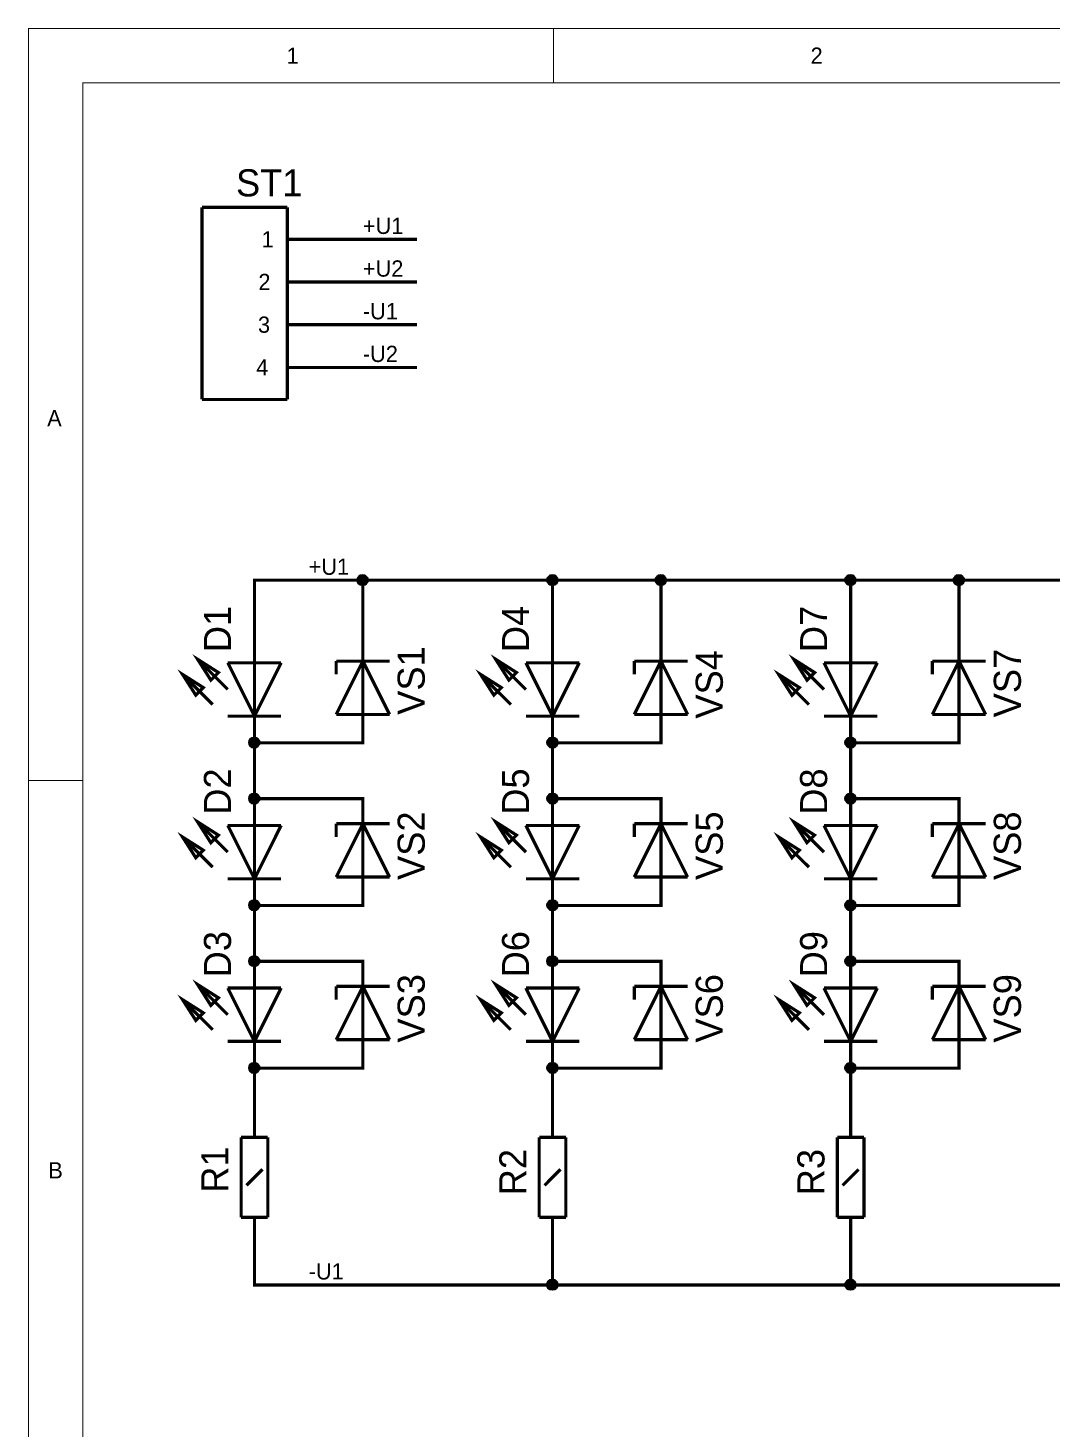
# Model space of a CAD drawing. Header units: millimetres. Extents: x 0 to 394, y 0 to 282.
# Drawn here: x 0 to 95.7, y 150.8 to 282 of the extents above; entities that cross this region are included whole.
import ezdxf

# ---------------------------------------------------------------- set-up
doc = ezdxf.new("R2010")
doc.units = ezdxf.units.MM
doc.layers.add('Sheet', color=255, linetype='Continuous')

msp = doc.modelspace()

# ---------------------------------------------------------------- linework, layer by layer
at = {"layer": 'Sheet'}
for points, const_width in [([(0, 281.94), (393.66, 281.94), (393.66, 0.04), (0, 0.04), (0, 281.94)], 0.0991), ([(49.21, 276.86), (49.21, 281.94)], 0.0991), ([(5.08, 276.86), (388.58, 276.86), (388.58, 5.12), (5.08, 5.12), (5.08, 276.86)], 0.0991), ([(24.26, 265.18), (16.26, 265.18)], 0.3), ([(16.26, 265.18), (16.26, 247.18)], 0.3), ([(24.26, 247.18), (24.26, 265.18)], 0.3), ([(26.26, 262.18), (24.26, 262.18)], 0.3), ([(24.26, 262.18), (26.26, 262.18)], 0.3), ([(26.26, 262.18), (36.42, 262.18)], 0.3), ([(24.26, 258.18), (26.26, 258.18)], 0.3), ([(24.26, 258.18), (26.26, 258.18)], 0.3), ([(26.26, 258.18), (36.42, 258.18)], 0.3), ([(26.26, 254.18), (24.26, 254.18)], 0.3), ([(24.26, 254.18), (26.26, 254.18)], 0.3), ([(26.26, 254.18), (36.42, 254.18)], 0.3), ([(24.26, 250.18), (26.26, 250.18)], 0.3), ([(24.26, 250.18), (26.26, 250.18)], 0.3), ([(26.26, 250.18), (36.42, 250.18)], 0.3), ([(16.26, 247.18), (24.26, 247.18)], 0.3), ([(21.18, 225), (21.18, 230.24), (31.34, 230.24), (31.34, 225.16)], 0.3), ([(31.34, 230.24), (49.12, 230.24), (59.28, 230.24), (77.06, 230.24), (87.22, 230.24), (105, 230.24), (115.16, 230.24), (132.94, 230.24), (143.1, 230.24), (160.88, 230.24), (171.04, 230.24), (188.82, 230.24), (198.98, 230.24), (216.76, 230.24), (226.92, 230.24), (244.7, 230.24), (254.86, 230.24), (272.64, 230.24), (282.8, 230.24), (300.58, 230.24), (310.74, 230.24), (310.74, 225.16)], 0.3), ([(49.12, 225), (49.12, 230.24)], 0.3), ([(59.28, 230.24), (59.28, 225.16)], 0.3), ([(77.06, 225), (77.06, 230.24)], 0.3), ([(87.22, 230.24), (87.22, 225.16)], 0.3), ([(21.18, 222.5), (21.18, 225)], 0.3), ([(31.34, 222.66), (31.34, 225.16)], 0.3), ([(49.12, 222.5), (49.12, 225)], 0.3), ([(59.28, 222.66), (59.28, 225.16)], 0.3), ([(77.06, 222.5), (77.06, 225)], 0.3), ([(87.22, 222.66), (87.22, 225.16)], 0.3), ([(18.68, 220), (15.85, 222.83)], 0.3), ([(17.09, 220.88), (15.85, 222.83)], 0.3), ([(17.8, 221.59), (15.85, 222.83)], 0.3), ([(18.68, 222.5), (23.68, 222.5)], 0.3), ([(18.68, 222.5), (21.18, 217.5)], 0.3), ([(23.68, 222.5), (21.18, 217.5)], 0.3), ([(21.18, 217.5), (21.18, 222.5)], 0.3), ([(33.84, 222.66), (28.84, 222.66)], 0.3), ([(28.84, 217.66), (31.34, 222.66)], 0.3), ([(28.84, 222.66), (28.84, 221.41)], 0.3), ([(31.34, 217.66), (31.34, 222.66)], 0.3), ([(31.34, 222.66), (33.84, 217.66)], 0.3), ([(46.62, 220), (43.79, 222.83)], 0.3), ([(45.03, 220.88), (43.79, 222.83)], 0.3), ([(45.74, 221.59), (43.79, 222.83)], 0.3), ([(46.62, 222.5), (51.62, 222.5)], 0.3), ([(46.62, 222.5), (49.12, 217.5)], 0.3), ([(51.62, 222.5), (49.12, 217.5)], 0.3), ([(49.12, 217.5), (49.12, 222.5)], 0.3), ([(61.78, 222.66), (56.78, 222.66)], 0.3), ([(56.78, 217.66), (59.28, 222.66)], 0.3), ([(56.78, 222.66), (56.78, 221.41)], 0.3), ([(59.28, 217.66), (59.28, 222.66)], 0.3), ([(59.28, 222.66), (61.78, 217.66)], 0.3), ([(74.56, 220), (71.73, 222.83)], 0.3), ([(72.97, 220.88), (71.73, 222.83)], 0.3), ([(73.68, 221.59), (71.73, 222.83)], 0.3), ([(74.56, 222.5), (79.56, 222.5)], 0.3), ([(74.56, 222.5), (77.06, 217.5)], 0.3), ([(79.56, 222.5), (77.06, 217.5)], 0.3), ([(77.06, 217.5), (77.06, 222.5)], 0.3), ([(89.72, 222.66), (84.72, 222.66)], 0.3), ([(84.72, 217.66), (87.22, 222.66)], 0.3), ([(84.72, 222.66), (84.72, 221.41)], 0.3), ([(87.22, 217.66), (87.22, 222.66)], 0.3), ([(87.22, 222.66), (89.72, 217.66)], 0.3), ([(17.27, 218.59), (14.44, 221.41)], 0.3), ([(16.38, 220.18), (14.44, 221.41)], 0.3), ([(15.68, 219.47), (14.44, 221.41)], 0.3), ([(45.21, 218.59), (42.38, 221.41)], 0.3), ([(44.32, 220.18), (42.38, 221.41)], 0.3), ([(43.62, 219.47), (42.38, 221.41)], 0.3), ([(73.15, 218.59), (70.32, 221.41)], 0.3), ([(72.26, 220.18), (70.32, 221.41)], 0.3), ([(71.56, 219.47), (70.32, 221.41)], 0.3), ([(33.84, 217.66), (28.84, 217.66)], 0.3), ([(31.34, 217.66), (31.34, 215.16)], 0.3), ([(61.78, 217.66), (56.78, 217.66)], 0.3), ([(59.28, 217.66), (59.28, 215.16)], 0.3), ([(89.72, 217.66), (84.72, 217.66)], 0.3), ([(87.22, 217.66), (87.22, 215.16)], 0.3), ([(18.68, 217.5), (23.68, 217.5)], 0.3), ([(21.18, 217.5), (21.18, 215)], 0.3), ([(46.62, 217.5), (51.62, 217.5)], 0.3), ([(49.12, 217.5), (49.12, 215)], 0.3), ([(74.56, 217.5), (79.56, 217.5)], 0.3), ([(77.06, 217.5), (77.06, 215)], 0.3), ([(31.34, 209.92), (31.34, 209.76), (21.18, 209.76), (21.18, 215), (31.34, 215), (31.34, 215.16)], 0.3), ([(59.28, 209.92), (59.28, 209.76), (49.12, 209.76), (49.12, 215), (59.28, 215), (59.28, 215.16)], 0.3), ([(87.22, 209.92), (87.22, 209.76), (77.06, 209.76), (77.06, 215), (87.22, 215), (87.22, 215.16)], 0.3), ([(5.08, 211.46), (0, 211.46)], 0.0991), ([(31.34, 207.42), (31.34, 209.92)], 0.3), ([(59.28, 207.42), (59.28, 209.92)], 0.3), ([(87.22, 207.42), (87.22, 209.92)], 0.3), ([(21.18, 207.26), (21.18, 209.76)], 0.3), ([(49.12, 207.26), (49.12, 209.76)], 0.3), ([(77.06, 207.26), (77.06, 209.76)], 0.3), ([(18.68, 204.76), (15.85, 207.59)], 0.3), ([(17.09, 205.64), (15.85, 207.59)], 0.3), ([(17.8, 206.35), (15.85, 207.59)], 0.3), ([(18.68, 207.26), (23.68, 207.26)], 0.3), ([(18.68, 207.26), (21.18, 202.26)], 0.3), ([(23.68, 207.26), (21.18, 202.26)], 0.3), ([(21.18, 202.26), (21.18, 207.26)], 0.3), ([(33.84, 207.42), (28.84, 207.42)], 0.3), ([(28.84, 202.42), (31.34, 207.42)], 0.3), ([(28.84, 207.42), (28.84, 206.17)], 0.3), ([(31.34, 202.42), (31.34, 207.42)], 0.3), ([(31.34, 207.42), (33.84, 202.42)], 0.3), ([(46.62, 204.76), (43.79, 207.59)], 0.3), ([(45.03, 205.64), (43.79, 207.59)], 0.3), ([(45.74, 206.35), (43.79, 207.59)], 0.3), ([(46.62, 207.26), (51.62, 207.26)], 0.3), ([(46.62, 207.26), (49.12, 202.26)], 0.3), ([(51.62, 207.26), (49.12, 202.26)], 0.3), ([(49.12, 202.26), (49.12, 207.26)], 0.3), ([(61.78, 207.42), (56.78, 207.42)], 0.3), ([(56.78, 202.42), (59.28, 207.42)], 0.3), ([(56.78, 207.42), (56.78, 206.17)], 0.3), ([(59.28, 202.42), (59.28, 207.42)], 0.3), ([(59.28, 207.42), (61.78, 202.42)], 0.3), ([(74.56, 204.76), (71.73, 207.59)], 0.3), ([(72.97, 205.64), (71.73, 207.59)], 0.3), ([(73.68, 206.35), (71.73, 207.59)], 0.3), ([(74.56, 207.26), (79.56, 207.26)], 0.3), ([(74.56, 207.26), (77.06, 202.26)], 0.3), ([(79.56, 207.26), (77.06, 202.26)], 0.3), ([(77.06, 202.26), (77.06, 207.26)], 0.3), ([(89.72, 207.42), (84.72, 207.42)], 0.3), ([(84.72, 202.42), (87.22, 207.42)], 0.3), ([(84.72, 207.42), (84.72, 206.17)], 0.3), ([(87.22, 202.42), (87.22, 207.42)], 0.3), ([(87.22, 207.42), (89.72, 202.42)], 0.3), ([(17.27, 203.35), (14.44, 206.17)], 0.3), ([(16.38, 204.94), (14.44, 206.17)], 0.3), ([(15.68, 204.23), (14.44, 206.17)], 0.3), ([(45.21, 203.35), (42.38, 206.17)], 0.3), ([(44.32, 204.94), (42.38, 206.17)], 0.3), ([(43.62, 204.23), (42.38, 206.17)], 0.3), ([(73.15, 203.35), (70.32, 206.17)], 0.3), ([(72.26, 204.94), (70.32, 206.17)], 0.3), ([(71.56, 204.23), (70.32, 206.17)], 0.3), ([(18.68, 202.26), (23.68, 202.26)], 0.3), ([(21.18, 202.26), (21.18, 199.76)], 0.3), ([(33.84, 202.42), (28.84, 202.42)], 0.3), ([(31.34, 202.42), (31.34, 199.92)], 0.3), ([(46.62, 202.26), (51.62, 202.26)], 0.3), ([(49.12, 202.26), (49.12, 199.76)], 0.3), ([(61.78, 202.42), (56.78, 202.42)], 0.3), ([(59.28, 202.42), (59.28, 199.92)], 0.3), ([(74.56, 202.26), (79.56, 202.26)], 0.3), ([(77.06, 202.26), (77.06, 199.76)], 0.3), ([(89.72, 202.42), (84.72, 202.42)], 0.3), ([(87.22, 202.42), (87.22, 199.92)], 0.3), ([(31.34, 194.68), (31.34, 194.52), (21.18, 194.52), (21.18, 199.76), (31.34, 199.76), (31.34, 199.92)], 0.3), ([(59.28, 194.68), (59.28, 194.52), (49.12, 194.52), (49.12, 199.76), (59.28, 199.76), (59.28, 199.92)], 0.3), ([(87.22, 194.68), (87.22, 194.52), (77.06, 194.52), (77.06, 199.76), (87.22, 199.76), (87.22, 199.92)], 0.3), ([(21.18, 192.02), (21.18, 194.52)], 0.3), ([(31.34, 192.18), (31.34, 194.68)], 0.3), ([(49.12, 192.02), (49.12, 194.52)], 0.3), ([(59.28, 192.18), (59.28, 194.68)], 0.3), ([(77.06, 192.02), (77.06, 194.52)], 0.3), ([(87.22, 192.18), (87.22, 194.68)], 0.3), ([(18.68, 189.52), (15.85, 192.35)], 0.3), ([(17.09, 190.4), (15.85, 192.35)], 0.3), ([(17.8, 191.11), (15.85, 192.35)], 0.3), ([(18.68, 192.02), (23.68, 192.02)], 0.3), ([(18.68, 192.02), (21.18, 187.02)], 0.3), ([(23.68, 192.02), (21.18, 187.02)], 0.3), ([(21.18, 187.02), (21.18, 192.02)], 0.3), ([(33.84, 192.18), (28.84, 192.18)], 0.3), ([(28.84, 187.18), (31.34, 192.18)], 0.3), ([(28.84, 192.18), (28.84, 190.93)], 0.3), ([(31.34, 187.18), (31.34, 192.18)], 0.3), ([(31.34, 192.18), (33.84, 187.18)], 0.3), ([(46.62, 189.52), (43.79, 192.35)], 0.3), ([(45.03, 190.4), (43.79, 192.35)], 0.3), ([(45.74, 191.11), (43.79, 192.35)], 0.3), ([(46.62, 192.02), (51.62, 192.02)], 0.3), ([(46.62, 192.02), (49.12, 187.02)], 0.3), ([(51.62, 192.02), (49.12, 187.02)], 0.3), ([(49.12, 187.02), (49.12, 192.02)], 0.3), ([(61.78, 192.18), (56.78, 192.18)], 0.3), ([(56.78, 187.18), (59.28, 192.18)], 0.3), ([(56.78, 192.18), (56.78, 190.93)], 0.3), ([(59.28, 187.18), (59.28, 192.18)], 0.3), ([(59.28, 192.18), (61.78, 187.18)], 0.3), ([(74.56, 189.52), (71.73, 192.35)], 0.3), ([(72.97, 190.4), (71.73, 192.35)], 0.3), ([(73.68, 191.11), (71.73, 192.35)], 0.3), ([(74.56, 192.02), (79.56, 192.02)], 0.3), ([(74.56, 192.02), (77.06, 187.02)], 0.3), ([(79.56, 192.02), (77.06, 187.02)], 0.3), ([(77.06, 187.02), (77.06, 192.02)], 0.3), ([(89.72, 192.18), (84.72, 192.18)], 0.3), ([(84.72, 187.18), (87.22, 192.18)], 0.3), ([(84.72, 192.18), (84.72, 190.93)], 0.3), ([(87.22, 187.18), (87.22, 192.18)], 0.3), ([(87.22, 192.18), (89.72, 187.18)], 0.3), ([(17.27, 188.11), (14.44, 190.93)], 0.3), ([(16.38, 189.7), (14.44, 190.93)], 0.3), ([(15.68, 188.99), (14.44, 190.93)], 0.3), ([(45.21, 188.11), (42.38, 190.93)], 0.3), ([(44.32, 189.7), (42.38, 190.93)], 0.3), ([(43.62, 188.99), (42.38, 190.93)], 0.3), ([(73.15, 188.11), (70.32, 190.93)], 0.3), ([(72.26, 189.7), (70.32, 190.93)], 0.3), ([(71.56, 188.99), (70.32, 190.93)], 0.3), ([(18.68, 187.02), (23.68, 187.02)], 0.3), ([(21.18, 187.02), (21.18, 184.52)], 0.3), ([(33.84, 187.18), (28.84, 187.18)], 0.3), ([(31.34, 187.18), (31.34, 184.68)], 0.3), ([(46.62, 187.02), (51.62, 187.02)], 0.3), ([(49.12, 187.02), (49.12, 184.52)], 0.3), ([(61.78, 187.18), (56.78, 187.18)], 0.3), ([(59.28, 187.18), (59.28, 184.68)], 0.3), ([(74.56, 187.02), (79.56, 187.02)], 0.3), ([(77.06, 187.02), (77.06, 184.52)], 0.3), ([(89.72, 187.18), (84.72, 187.18)], 0.3), ([(87.22, 187.18), (87.22, 184.68)], 0.3), ([(31.34, 184.68), (31.34, 184.52), (21.18, 184.52), (21.18, 179.28)], 0.3), ([(59.28, 184.68), (59.28, 184.52), (49.12, 184.52), (49.12, 179.28)], 0.3), ([(87.22, 184.68), (87.22, 184.52), (77.06, 184.52), (77.06, 179.28)], 0.3), ([(21.18, 178.03), (21.18, 179.28)], 0.3), ([(49.12, 178.03), (49.12, 179.28)], 0.3), ([(77.06, 178.03), (77.06, 179.28)], 0.3), ([(19.93, 170.53), (19.93, 178.03)], 0.3), ([(19.93, 178.03), (22.43, 178.03)], 0.3), ([(22.43, 178.03), (22.43, 170.53)], 0.3), ([(47.87, 170.53), (47.87, 178.03)], 0.3), ([(47.87, 178.03), (50.37, 178.03)], 0.3), ([(50.37, 178.03), (50.37, 170.53)], 0.3), ([(75.81, 170.53), (75.81, 178.03)], 0.3), ([(75.81, 178.03), (78.31, 178.03)], 0.3), ([(78.31, 178.03), (78.31, 170.53)], 0.3), ([(20.43, 173.53), (21.93, 175.03)], 0.3), ([(48.37, 173.53), (49.87, 175.03)], 0.3), ([(76.31, 173.53), (77.81, 175.03)], 0.3), ([(22.43, 170.53), (19.93, 170.53)], 0.3), ([(21.18, 170.53), (21.18, 169.28)], 0.3), ([(50.37, 170.53), (47.87, 170.53)], 0.3), ([(49.12, 170.53), (49.12, 169.28)], 0.3), ([(78.31, 170.53), (75.81, 170.53)], 0.3), ([(77.06, 170.53), (77.06, 169.28)], 0.3), ([(300.58, 169.28), (300.58, 164.2), (272.64, 164.2), (244.7, 164.2), (216.76, 164.2), (188.82, 164.2), (160.88, 164.2), (132.94, 164.2), (105, 164.2), (77.06, 164.2), (49.12, 164.2), (21.18, 164.2), (21.18, 169.28)], 0.3), ([(49.12, 169.28), (49.12, 164.2)], 0.3), ([(77.06, 169.28), (77.06, 164.2)], 0.3)]:
    msp.add_lwpolyline(points, dxfattribs=dict(at, const_width=const_width))
at = {"layer": 'Sheet', "const_width": 0.508}
for points in [[(31.09, 230.24, 1), (31.59, 230.24, 1)], [(48.87, 230.24, 1), (49.37, 230.24, 1)], [(59.03, 230.24, 1), (59.53, 230.24, 1)], [(76.81, 230.24, 1), (77.31, 230.24, 1)], [(86.97, 230.24, 1), (87.47, 230.24, 1)], [(20.93, 215, 1), (21.43, 215, 1)], [(48.87, 215, 1), (49.37, 215, 1)], [(76.81, 215, 1), (77.31, 215, 1)], [(20.93, 209.76, 1), (21.43, 209.76, 1)], [(48.87, 209.76, 1), (49.37, 209.76, 1)], [(76.81, 209.76, 1), (77.31, 209.76, 1)], [(20.93, 199.76, 1), (21.43, 199.76, 1)], [(48.87, 199.76, 1), (49.37, 199.76, 1)], [(76.81, 199.76, 1), (77.31, 199.76, 1)], [(20.93, 194.52, 1), (21.43, 194.52, 1)], [(48.87, 194.52, 1), (49.37, 194.52, 1)], [(76.81, 194.52, 1), (77.31, 194.52, 1)], [(20.93, 184.52, 1), (21.43, 184.52, 1)], [(48.87, 184.52, 1), (49.37, 184.52, 1)], [(76.81, 184.52, 1), (77.31, 184.52, 1)], [(48.87, 164.2, 1), (49.37, 164.2, 1)], [(76.81, 164.2, 1), (77.31, 164.2, 1)]]:
    msp.add_lwpolyline(points, format="xyb", close=True, dxfattribs=at)
at = {"layer": 'Sheet', "const_width": 0.3}
for points in [[(17.8, 221.59), (17.09, 220.88), (15.85, 222.83), (17.8, 221.59)], [(15.85, 222.83), (17.09, 220.88), (17.8, 221.59), (15.85, 222.83)], [(45.74, 221.59), (45.03, 220.88), (43.79, 222.83), (45.74, 221.59)], [(43.79, 222.83), (45.03, 220.88), (45.74, 221.59), (43.79, 222.83)], [(73.68, 221.59), (72.97, 220.88), (71.73, 222.83), (73.68, 221.59)], [(71.73, 222.83), (72.97, 220.88), (73.68, 221.59), (71.73, 222.83)], [(16.38, 220.18), (15.68, 219.47), (14.44, 221.41), (16.38, 220.18)], [(14.44, 221.41), (15.68, 219.47), (16.38, 220.18), (14.44, 221.41)], [(44.32, 220.18), (43.62, 219.47), (42.38, 221.41), (44.32, 220.18)], [(42.38, 221.41), (43.62, 219.47), (44.32, 220.18), (42.38, 221.41)], [(72.26, 220.18), (71.56, 219.47), (70.32, 221.41), (72.26, 220.18)], [(70.32, 221.41), (71.56, 219.47), (72.26, 220.18), (70.32, 221.41)], [(17.8, 206.35), (17.09, 205.64), (15.85, 207.59), (17.8, 206.35)], [(15.85, 207.59), (17.09, 205.64), (17.8, 206.35), (15.85, 207.59)], [(45.74, 206.35), (45.03, 205.64), (43.79, 207.59), (45.74, 206.35)], [(43.79, 207.59), (45.03, 205.64), (45.74, 206.35), (43.79, 207.59)], [(73.68, 206.35), (72.97, 205.64), (71.73, 207.59), (73.68, 206.35)], [(71.73, 207.59), (72.97, 205.64), (73.68, 206.35), (71.73, 207.59)], [(16.38, 204.94), (15.68, 204.23), (14.44, 206.17), (16.38, 204.94)], [(14.44, 206.17), (15.68, 204.23), (16.38, 204.94), (14.44, 206.17)], [(44.32, 204.94), (43.62, 204.23), (42.38, 206.17), (44.32, 204.94)], [(42.38, 206.17), (43.62, 204.23), (44.32, 204.94), (42.38, 206.17)], [(72.26, 204.94), (71.56, 204.23), (70.32, 206.17), (72.26, 204.94)], [(70.32, 206.17), (71.56, 204.23), (72.26, 204.94), (70.32, 206.17)], [(17.8, 191.11), (17.09, 190.4), (15.85, 192.35), (17.8, 191.11)], [(15.85, 192.35), (17.09, 190.4), (17.8, 191.11), (15.85, 192.35)], [(45.74, 191.11), (45.03, 190.4), (43.79, 192.35), (45.74, 191.11)], [(43.79, 192.35), (45.03, 190.4), (45.74, 191.11), (43.79, 192.35)], [(73.68, 191.11), (72.97, 190.4), (71.73, 192.35), (73.68, 191.11)], [(71.73, 192.35), (72.97, 190.4), (73.68, 191.11), (71.73, 192.35)], [(16.38, 189.7), (15.68, 188.99), (14.44, 190.93), (16.38, 189.7)], [(14.44, 190.93), (15.68, 188.99), (16.38, 189.7), (14.44, 190.93)], [(44.32, 189.7), (43.62, 188.99), (42.38, 190.93), (44.32, 189.7)], [(42.38, 190.93), (43.62, 188.99), (44.32, 189.7), (42.38, 190.93)], [(72.26, 189.7), (71.56, 188.99), (70.32, 190.93), (72.26, 189.7)], [(70.32, 190.93), (71.56, 188.99), (72.26, 189.7), (70.32, 190.93)]]:
    msp.add_lwpolyline(points, close=True, dxfattribs=at)
at = {"layer": 'Sheet'}
for centre, major_axis, ratio in [((31.32, 230.26), (0, 0.487), 0.999922), ((31.32, 230.26), (0, 0.487), 0.999922), ((31.32, 230.26), (0, 0.487), 0.999922), ((31.32, 230.26), (0, 0.487), 0.999922), ((49.1, 230.26), (0, 0.487), 0.999922), ((49.1, 230.26), (0, 0.487), 0.999922), ((49.1, 230.26), (0, 0.487), 0.999922), ((49.1, 230.26), (0, 0.487), 0.999922), ((59.26, 230.26), (0, 0.487), 0.999917), ((59.26, 230.26), (0, 0.487), 0.999917), ((59.26, 230.26), (0, 0.487), 0.999917), ((59.26, 230.26), (0, 0.487), 0.999917), ((77.04, 230.26), (0.488, 0), 0.997361), ((77.04, 230.26), (0.488, 0), 0.997361), ((77.04, 230.26), (0.488, 0), 0.997361), ((77.04, 230.26), (0.488, 0), 0.997361), ((87.2, 230.26), (0, 0.487), 0.999922), ((87.2, 230.26), (0, 0.487), 0.999922), ((87.2, 230.26), (0, 0.487), 0.999922), ((87.2, 230.26), (0, 0.487), 0.999922), ((21.16, 215.02), (0, 0.487), 0.999922), ((21.16, 215.02), (0, 0.487), 0.999922), ((21.16, 215.02), (0, 0.487), 0.999922), ((21.16, 215.02), (0, 0.487), 0.999922), ((21.16, 215.02), (0, 0.487), 0.999922), ((49.1, 215.02), (0, 0.487), 0.999922), ((49.1, 215.02), (0, 0.487), 0.999922), ((49.1, 215.02), (0, 0.487), 0.999922), ((49.1, 215.02), (0, 0.487), 0.999922), ((49.1, 215.02), (0, 0.487), 0.999922), ((77.04, 215.02), (0.488, 0), 0.997361), ((77.04, 215.02), (0.488, 0), 0.997361), ((77.04, 215.02), (0.488, 0), 0.997361), ((77.04, 215.02), (0.488, 0), 0.997361), ((77.04, 215.02), (0.488, 0), 0.997361), ((21.16, 209.78), (0, 0.487), 0.999922), ((21.16, 209.78), (0, 0.487), 0.999922), ((21.16, 209.78), (0, 0.487), 0.999922), ((21.16, 209.78), (0, 0.487), 0.999922), ((21.16, 209.78), (0, 0.487), 0.999922), ((49.1, 209.78), (0, 0.487), 0.999922), ((49.1, 209.78), (0, 0.487), 0.999922), ((49.1, 209.78), (0, 0.487), 0.999922), ((49.1, 209.78), (0, 0.487), 0.999922), ((49.1, 209.78), (0, 0.487), 0.999922), ((77.04, 209.78), (0.488, 0), 0.997361), ((77.04, 209.78), (0.488, 0), 0.997361), ((77.04, 209.78), (0.488, 0), 0.997361), ((77.04, 209.78), (0.488, 0), 0.997361), ((77.04, 209.78), (0.488, 0), 0.997361), ((21.16, 199.78), (0, 0.487), 0.999922), ((21.16, 199.78), (0, 0.487), 0.999922), ((21.16, 199.78), (0, 0.487), 0.999922), ((21.16, 199.78), (0, 0.487), 0.999922), ((21.16, 199.78), (0, 0.487), 0.999922), ((49.1, 199.78), (0, 0.487), 0.999922), ((49.1, 199.78), (0, 0.487), 0.999922), ((49.1, 199.78), (0, 0.487), 0.999922), ((49.1, 199.78), (0, 0.487), 0.999922), ((49.1, 199.78), (0, 0.487), 0.999922), ((77.04, 199.78), (0.488, 0), 0.997361), ((77.04, 199.78), (0.488, 0), 0.997361), ((77.04, 199.78), (0.488, 0), 0.997361), ((77.04, 199.78), (0.488, 0), 0.997361), ((77.04, 199.78), (0.488, 0), 0.997361), ((21.16, 194.54), (0, 0.487), 0.999927), ((21.16, 194.54), (0, 0.487), 0.999927), ((21.16, 194.54), (0, 0.487), 0.999927), ((21.16, 194.54), (0, 0.487), 0.999927), ((21.16, 194.54), (0, 0.487), 0.999927), ((49.1, 194.54), (0, 0.487), 0.999927), ((49.1, 194.54), (0, 0.487), 0.999927), ((49.1, 194.54), (0, 0.487), 0.999927), ((49.1, 194.54), (0, 0.487), 0.999927), ((49.1, 194.54), (0, 0.487), 0.999927), ((77.04, 194.54), (0.488, 0), 0.997356), ((77.04, 194.54), (0.488, 0), 0.997356), ((77.04, 194.54), (0.488, 0), 0.997356), ((77.04, 194.54), (0.488, 0), 0.997356), ((77.04, 194.54), (0.488, 0), 0.997356), ((21.16, 184.54), (0, 0.487), 0.999917), ((21.16, 184.54), (0, 0.487), 0.999917), ((21.16, 184.54), (0, 0.487), 0.999917), ((21.16, 184.54), (0, 0.487), 0.999917), ((21.16, 184.54), (0, 0.487), 0.999917), ((49.1, 184.54), (0, 0.487), 0.999917), ((49.1, 184.54), (0, 0.487), 0.999917), ((49.1, 184.54), (0, 0.487), 0.999917), ((49.1, 184.54), (0, 0.487), 0.999917), ((49.1, 184.54), (0, 0.487), 0.999917), ((77.04, 184.54), (0.488, 0), 0.997367), ((77.04, 184.54), (0.488, 0), 0.997367), ((77.04, 184.54), (0.488, 0), 0.997367), ((77.04, 184.54), (0.488, 0), 0.997367), ((77.04, 184.54), (0.488, 0), 0.997367), ((49.1, 164.22), (0, 0.487), 0.999927), ((49.1, 164.22), (0, 0.487), 0.999927), ((49.1, 164.22), (0, 0.487), 0.999927), ((49.1, 164.22), (0, 0.487), 0.999927), ((77.04, 164.22), (0.488, 0), 0.997356), ((77.04, 164.22), (0.488, 0), 0.997356), ((77.04, 164.22), (0.488, 0), 0.997356), ((77.04, 164.22), (0.488, 0), 0.997356)]:
    msp.add_ellipse(centre, major_axis=major_axis, ratio=ratio, dxfattribs=at)

# ---------------------------------------------------------------- texts
for s, height, p in [('1', 1.52, (24.2, 278.64)), ('2', 1.52, (73.31, 278.64)), ('ST1', 2.54, (19.45, 266.21)), ('+U1', 1.524, (31.34, 262.69)), ('1', 1.52, (21.85, 261.43)), ('+U2', 1.524, (31.34, 258.69)), ('2', 1.52, (21.55, 257.43)), ('-U1', 1.524, (31.34, 254.69)), ('3', 1.52, (21.51, 253.43)), ('-U2', 1.524, (31.34, 250.69)), ('4', 1.52, (21.34, 249.43)), ('A', 1.52, (1.75, 244.67)), ('+U1', 1.524, (26.26, 230.75)), ('B', 1.52, (1.86, 174.18)), ('-U1', 1.524, (26.26, 164.71))]:
    msp.add_text(s, height=height, dxfattribs=at).set_placement(p)
for s, p in [('D1', (18.98, 223.5)), ('D4', (46.92, 223.5)), ('D7', (74.86, 223.5)), ('VS1', (37.14, 217.63)), ('VS4', (65.08, 217.27)), ('VS7', (93.02, 217.39)), ('D2', (18.98, 208.26)), ('D5', (46.92, 208.26)), ('D8', (74.86, 208.26)), ('VS2', (37.14, 202.15)), ('VS5', (65.08, 202.15)), ('VS8', (93.02, 202.15)), ('D3', (18.98, 193.02)), ('D6', (46.92, 193.02)), ('D9', (74.86, 193.02)), ('VS3', (37.14, 186.91)), ('VS6', (65.08, 186.91)), ('VS9', (93.02, 186.91)), ('R1', (18.73, 172.84)), ('R2', (46.67, 172.6)), ('R3', (74.61, 172.6))]:
    msp.add_text(s, height=2.54, rotation=90, dxfattribs=at).set_placement(p)

doc.saveas('drawing.dxf')
